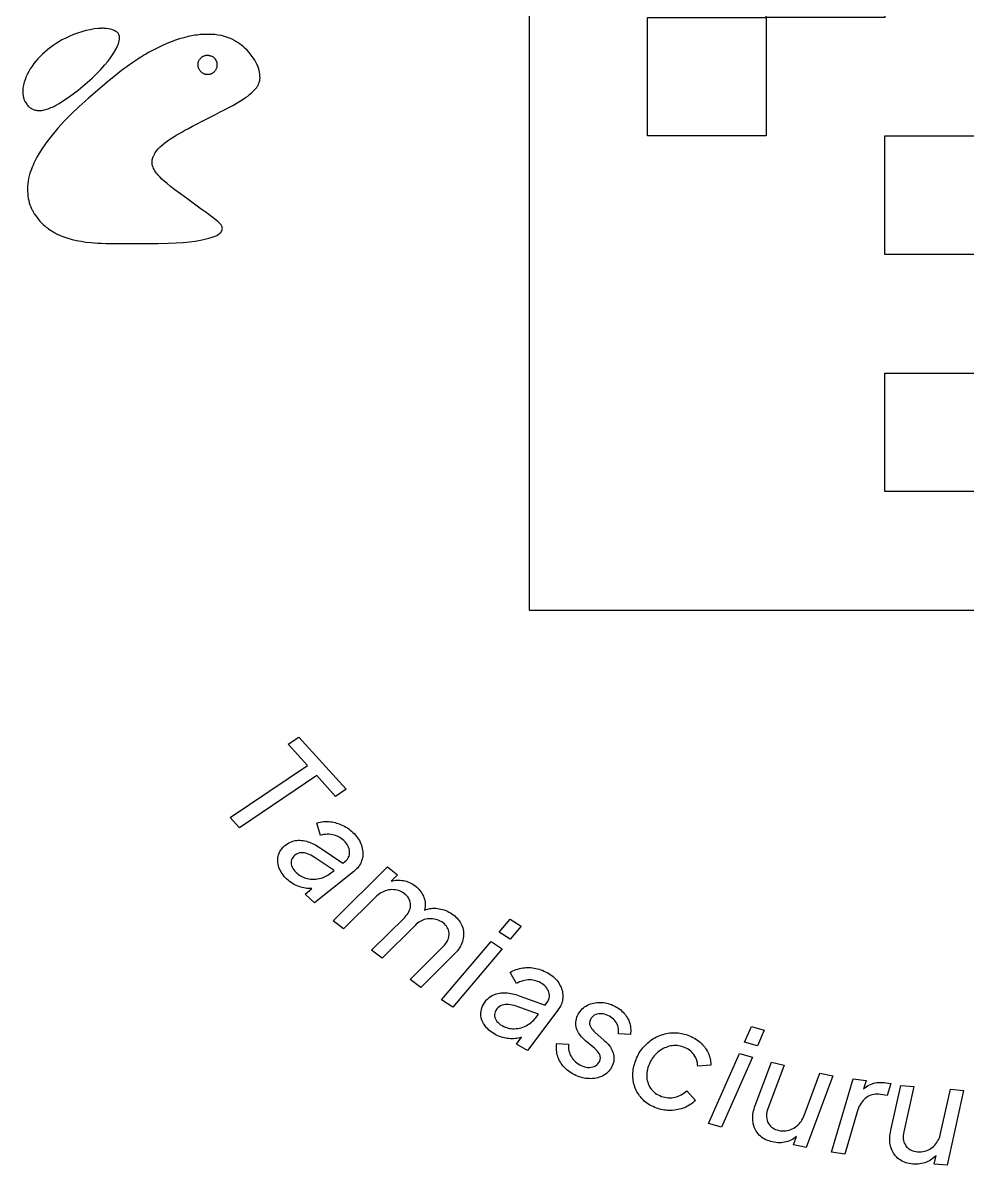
# Model space of a CAD drawing. Extents: x -21.5 to 21.5, y -22.6 to 22.2.
# Drawn here: x -21.5 to -0.79, y -22.57 to 2.48 of the extents above; entities that cross this region are included whole.
import ezdxf

# ---------------------------------------------------------------- set-up
doc = ezdxf.new("R2010")
doc.units = 0
for name, color, linetype in [('LOGO', 7, 'Continuous'), ('TAG', 7, 'Continuous'), ('TEXT', 7, 'Continuous')]:
    doc.layers.add(name, color=color, linetype=linetype)

msp = doc.modelspace()

# ---------------------------------------------------------------- linework, layer by layer
at = {"layer": 'LOGO'}
for points in [[(-19.844, 2.356), (-19.936, 2.346), (-20.027, 2.33), (-20.118, 2.311), (-20.209, 2.287), (-20.299, 2.257), (-20.39, 2.224), (-20.481, 2.184), (-20.574, 2.141), (-20.642, 2.105), (-20.708, 2.067), (-20.772, 2.028), (-20.834, 1.987), (-20.894, 1.943), (-20.953, 1.897), (-21.012, 1.848), (-21.069, 1.796), (-21.121, 1.745), (-21.17, 1.693), (-21.215, 1.641), (-21.259, 1.586), (-21.299, 1.53), (-21.336, 1.472), (-21.372, 1.411), (-21.405, 1.347), (-21.419, 1.319), (-21.432, 1.287), (-21.445, 1.253), (-21.457, 1.217), (-21.468, 1.182), (-21.478, 1.147), (-21.485, 1.114), (-21.491, 1.084), (-21.497, 1.041), (-21.5, 0.999), (-21.5, 0.957), (-21.497, 0.916), (-21.493, 0.878), (-21.485, 0.841), (-21.475, 0.807), (-21.463, 0.776), (-21.453, 0.757), (-21.442, 0.738), (-21.43, 0.717), (-21.416, 0.698), (-21.403, 0.68), (-21.39, 0.663), (-21.378, 0.65), (-21.367, 0.639), (-21.353, 0.628), (-21.337, 0.618), (-21.32, 0.607), (-21.302, 0.597), (-21.284, 0.588), (-21.266, 0.58), (-21.249, 0.573), (-21.232, 0.568), (-21.21, 0.563), (-21.187, 0.56), (-21.162, 0.558), (-21.135, 0.557), (-21.109, 0.559), (-21.081, 0.561), (-21.055, 0.566), (-21.029, 0.571), (-21.003, 0.578), (-20.975, 0.586), (-20.946, 0.597), (-20.915, 0.609), (-20.884, 0.621), (-20.853, 0.635), (-20.823, 0.649), (-20.796, 0.663), (-20.707, 0.713), (-20.61, 0.774), (-20.507, 0.844), (-20.399, 0.922), (-20.29, 1.005), (-20.182, 1.091), (-20.079, 1.179), (-19.982, 1.265), (-19.884, 1.36), (-19.793, 1.455), (-19.708, 1.549), (-19.632, 1.643), (-19.564, 1.734), (-19.505, 1.823), (-19.456, 1.908), (-19.418, 1.989), (-19.404, 2.024), (-19.393, 2.059), (-19.386, 2.092), (-19.382, 2.123), (-19.381, 2.153), (-19.383, 2.181), (-19.388, 2.205), (-19.397, 2.227), (-19.413, 2.252), (-19.435, 2.274), (-19.463, 2.294), (-19.495, 2.312), (-19.533, 2.327), (-19.574, 2.34), (-19.621, 2.349), (-19.671, 2.356), (-19.696, 2.358), (-19.717, 2.36), (-19.736, 2.362), (-19.754, 2.362), (-19.773, 2.362), (-19.793, 2.36), (-19.816, 2.358)], [(-17.582, 2.225), (-17.61, 2.222), (-17.643, 2.219), (-17.681, 2.213), (-17.722, 2.207), (-17.763, 2.2), (-17.804, 2.193), (-17.841, 2.186), (-17.872, 2.179), (-17.97, 2.155), (-18.064, 2.129), (-18.156, 2.099), (-18.248, 2.066), (-18.342, 2.027), (-18.439, 1.985), (-18.54, 1.936), (-18.646, 1.882), (-18.689, 1.859), (-18.729, 1.837), (-18.767, 1.816), (-18.805, 1.794), (-18.844, 1.77), (-18.885, 1.746), (-18.929, 1.718), (-18.976, 1.687), (-19.091, 1.611), (-19.211, 1.526), (-19.338, 1.432), (-19.47, 1.329), (-19.61, 1.216), (-19.756, 1.095), (-19.909, 0.964), (-20.069, 0.823), (-20.264, 0.646), (-20.438, 0.48), (-20.594, 0.321), (-20.734, 0.168), (-20.859, 0.019), (-20.973, -0.129), (-21.075, -0.278), (-21.17, -0.429), (-21.191, -0.466), (-21.213, -0.508), (-21.235, -0.552), (-21.256, -0.597), (-21.277, -0.641), (-21.296, -0.685), (-21.312, -0.725), (-21.326, -0.762), (-21.344, -0.819), (-21.36, -0.876), (-21.374, -0.933), (-21.384, -0.989), (-21.391, -1.046), (-21.396, -1.102), (-21.398, -1.157), (-21.397, -1.213), (-21.394, -1.267), (-21.389, -1.318), (-21.381, -1.368), (-21.371, -1.417), (-21.359, -1.464), (-21.344, -1.509), (-21.327, -1.554), (-21.307, -1.598), (-21.3, -1.613), (-21.292, -1.629), (-21.283, -1.646), (-21.275, -1.662), (-21.266, -1.678), (-21.257, -1.692), (-21.25, -1.705), (-21.243, -1.716), (-21.217, -1.754), (-21.189, -1.792), (-21.158, -1.83), (-21.125, -1.868), (-21.09, -1.904), (-21.055, -1.939), (-21.021, -1.971), (-20.986, -2), (-20.963, -2.017), (-20.936, -2.037), (-20.907, -2.057), (-20.876, -2.077), (-20.845, -2.097), (-20.815, -2.114), (-20.787, -2.131), (-20.763, -2.144), (-20.685, -2.18), (-20.601, -2.213), (-20.514, -2.243), (-20.422, -2.269), (-20.324, -2.292), (-20.223, -2.311), (-20.116, -2.327), (-20.005, -2.339), (-19.933, -2.346), (-19.857, -2.351), (-19.774, -2.355), (-19.68, -2.358), (-19.571, -2.36), (-19.445, -2.361), (-19.296, -2.362), (-19.122, -2.362), (-18.802, -2.36), (-18.536, -2.357), (-18.317, -2.353), (-18.135, -2.346), (-17.982, -2.335), (-17.848, -2.323), (-17.724, -2.306), (-17.602, -2.285), (-17.539, -2.273), (-17.479, -2.259), (-17.423, -2.245), (-17.372, -2.229), (-17.325, -2.214), (-17.284, -2.197), (-17.248, -2.181), (-17.219, -2.165), (-17.197, -2.149), (-17.179, -2.134), (-17.162, -2.116), (-17.149, -2.099), (-17.139, -2.08), (-17.131, -2.061), (-17.127, -2.042), (-17.125, -2.022), (-17.126, -2.01), (-17.13, -1.996), (-17.136, -1.98), (-17.145, -1.965), (-17.155, -1.949), (-17.167, -1.933), (-17.18, -1.918), (-17.195, -1.903), (-17.217, -1.884), (-17.252, -1.855), (-17.299, -1.819), (-17.357, -1.775), (-17.425, -1.724), (-17.502, -1.667), (-17.587, -1.604), (-17.68, -1.537), (-17.881, -1.39), (-18.041, -1.273), (-18.166, -1.18), (-18.262, -1.106), (-18.338, -1.046), (-18.398, -0.994), (-18.45, -0.945), (-18.5, -0.895), (-18.527, -0.867), (-18.55, -0.839), (-18.571, -0.813), (-18.59, -0.788), (-18.607, -0.762), (-18.621, -0.738), (-18.634, -0.712), (-18.645, -0.686), (-18.65, -0.672), (-18.655, -0.659), (-18.659, -0.647), (-18.661, -0.636), (-18.662, -0.624), (-18.664, -0.611), (-18.664, -0.595), (-18.664, -0.578), (-18.664, -0.56), (-18.664, -0.545), (-18.663, -0.531), (-18.662, -0.519), (-18.659, -0.508), (-18.656, -0.496), (-18.652, -0.482), (-18.647, -0.468), (-18.642, -0.457), (-18.637, -0.444), (-18.631, -0.432), (-18.624, -0.418), (-18.617, -0.405), (-18.61, -0.392), (-18.603, -0.38), (-18.596, -0.369), (-18.567, -0.328), (-18.531, -0.286), (-18.488, -0.242), (-18.44, -0.198), (-18.386, -0.153), (-18.327, -0.108), (-18.262, -0.063), (-18.192, -0.017), (-18.137, 0.016), (-18.079, 0.05), (-18.017, 0.086), (-17.947, 0.125), (-17.868, 0.167), (-17.78, 0.214), (-17.68, 0.266), (-17.566, 0.324), (-17.411, 0.404), (-17.279, 0.472), (-17.17, 0.527), (-17.081, 0.573), (-17.01, 0.611), (-16.955, 0.639), (-16.913, 0.661), (-16.884, 0.678), (-16.802, 0.725), (-16.731, 0.767), (-16.67, 0.806), (-16.616, 0.841), (-16.569, 0.875), (-16.527, 0.91), (-16.487, 0.945), (-16.448, 0.982), (-16.425, 1.004), (-16.407, 1.023), (-16.391, 1.04), (-16.379, 1.055), (-16.369, 1.069), (-16.36, 1.082), (-16.351, 1.098), (-16.342, 1.116), (-16.336, 1.128), (-16.33, 1.142), (-16.325, 1.155), (-16.32, 1.168), (-16.315, 1.181), (-16.311, 1.192), (-16.308, 1.203), (-16.306, 1.211), (-16.301, 1.241), (-16.3, 1.276), (-16.301, 1.314), (-16.304, 1.354), (-16.31, 1.396), (-16.318, 1.436), (-16.327, 1.474), (-16.339, 1.509), (-16.347, 1.528), (-16.358, 1.552), (-16.371, 1.578), (-16.385, 1.606), (-16.4, 1.634), (-16.416, 1.66), (-16.43, 1.685), (-16.442, 1.704), (-16.477, 1.751), (-16.511, 1.796), (-16.547, 1.838), (-16.584, 1.879), (-16.622, 1.917), (-16.662, 1.953), (-16.703, 1.988), (-16.747, 2.022), (-16.76, 2.031), (-16.776, 2.041), (-16.793, 2.052), (-16.811, 2.064), (-16.83, 2.075), (-16.848, 2.086), (-16.866, 2.095), (-16.884, 2.105), (-16.949, 2.135), (-17.014, 2.162), (-17.08, 2.184), (-17.147, 2.201), (-17.216, 2.214), (-17.289, 2.222), (-17.364, 2.228), (-17.444, 2.228), (-17.467, 2.228), (-17.489, 2.228), (-17.51, 2.228), (-17.53, 2.227), (-17.547, 2.226), (-17.563, 2.226), (-17.574, 2.226)], [(-17.396, 1.763), (-17.382, 1.758), (-17.367, 1.753), (-17.354, 1.747), (-17.34, 1.74), (-17.328, 1.732), (-17.316, 1.724), (-17.305, 1.714), (-17.295, 1.705), (-17.291, 1.7), (-17.287, 1.695), (-17.282, 1.688), (-17.278, 1.681), (-17.274, 1.672), (-17.268, 1.665), (-17.265, 1.657), (-17.261, 1.648), (-17.256, 1.637), (-17.252, 1.627), (-17.249, 1.617), (-17.246, 1.608), (-17.245, 1.598), (-17.244, 1.586), (-17.244, 1.573), (-17.244, 1.558), (-17.244, 1.542), (-17.244, 1.529), (-17.246, 1.518), (-17.247, 1.507), (-17.25, 1.498), (-17.253, 1.488), (-17.258, 1.477), (-17.264, 1.465), (-17.272, 1.449), (-17.282, 1.434), (-17.293, 1.42), (-17.305, 1.407), (-17.317, 1.395), (-17.332, 1.384), (-17.347, 1.373), (-17.363, 1.364), (-17.371, 1.36), (-17.378, 1.357), (-17.387, 1.354), (-17.395, 1.352), (-17.406, 1.351), (-17.417, 1.35), (-17.432, 1.35), (-17.449, 1.35), (-17.466, 1.35), (-17.481, 1.35), (-17.493, 1.351), (-17.503, 1.352), (-17.512, 1.354), (-17.521, 1.357), (-17.528, 1.361), (-17.536, 1.364), (-17.552, 1.374), (-17.568, 1.384), (-17.582, 1.396), (-17.596, 1.409), (-17.608, 1.423), (-17.62, 1.437), (-17.629, 1.451), (-17.637, 1.467), (-17.643, 1.478), (-17.647, 1.487), (-17.65, 1.497), (-17.652, 1.507), (-17.654, 1.517), (-17.655, 1.53), (-17.655, 1.545), (-17.655, 1.563), (-17.655, 1.58), (-17.655, 1.594), (-17.654, 1.606), (-17.653, 1.617), (-17.651, 1.625), (-17.648, 1.634), (-17.645, 1.642), (-17.641, 1.65), (-17.633, 1.664), (-17.624, 1.676), (-17.614, 1.69), (-17.604, 1.702), (-17.592, 1.714), (-17.581, 1.725), (-17.57, 1.733), (-17.559, 1.741), (-17.549, 1.747), (-17.536, 1.752), (-17.523, 1.758), (-17.509, 1.762), (-17.495, 1.766), (-17.481, 1.769), (-17.467, 1.771), (-17.455, 1.772), (-17.449, 1.772), (-17.443, 1.771), (-17.436, 1.77), (-17.429, 1.769), (-17.42, 1.768), (-17.412, 1.766), (-17.404, 1.765)]]:
    msp.add_lwpolyline(points, close=True, dxfattribs=at)
at = {"layer": 'TAG'}
for points in [[(-10.4, 10.4), (-10.4, -10.4), (10.4, -10.4), (10.4, 10.4)], [(-7.8, 7.8), (-2.6, 7.8), (-2.6, 2.6), (-5.2, 2.6), (-5.2, 0), (-7.8, 0), (-7.8, 2.6), (-5.2, 2.6), (-5.2, 5.2), (-7.8, 5.2)], [(-2.6, 0), (0, 0), (0, -2.6), (2.6, -2.6), (2.6, -5.2), (5.2, -5.2), (5.2, -7.8), (-2.6, -7.8), (-2.6, -5.2), (0, -5.2), (0, -2.6), (-2.6, -2.6)]]:
    msp.add_lwpolyline(points, close=True, dxfattribs=at)
at = {"layer": 'TEXT'}
for points in [[(-16.952, -14.949), (-15.261, -13.804), (-15.679, -13.341), (-15.447, -13.183), (-14.413, -14.329), (-14.644, -14.487), (-15.057, -14.03), (-16.748, -15.175)], [(-15.713, -16.297), (-15.742, -16.269), (-15.768, -16.239), (-15.793, -16.209), (-15.815, -16.178), (-15.836, -16.146), (-15.854, -16.113), (-15.871, -16.079), (-15.885, -16.044), (-15.896, -16.009), (-15.904, -15.975), (-15.91, -15.94), (-15.912, -15.905), (-15.912, -15.869), (-15.909, -15.834), (-15.903, -15.799), (-15.894, -15.765), (-15.88, -15.731), (-15.863, -15.697), (-15.843, -15.664), (-15.819, -15.632), (-15.791, -15.6), (-15.762, -15.572), (-15.731, -15.546), (-15.7, -15.523), (-15.667, -15.504), (-15.633, -15.487), (-15.598, -15.473), (-15.561, -15.462), (-15.528, -15.456), (-15.495, -15.451), (-15.461, -15.448), (-15.427, -15.448), (-15.392, -15.45), (-15.356, -15.454), (-15.32, -15.461), (-15.284, -15.47), (-15.251, -15.479), (-15.218, -15.49), (-15.185, -15.503), (-15.152, -15.517), (-15.118, -15.533), (-15.085, -15.551), (-15.052, -15.57), (-15.018, -15.591), (-14.984, -15.614), (-14.485, -15.953), (-14.445, -15.919), (-14.412, -15.891), (-14.385, -15.862), (-14.364, -15.831), (-14.348, -15.799), (-14.339, -15.766), (-14.335, -15.732), (-14.334, -15.699), (-14.338, -15.666), (-14.346, -15.632), (-14.358, -15.6), (-14.373, -15.568), (-14.391, -15.537), (-14.412, -15.508), (-14.435, -15.48), (-14.461, -15.454), (-14.489, -15.429), (-14.518, -15.407), (-14.547, -15.387), (-14.578, -15.37), (-14.61, -15.355), (-14.642, -15.343), (-14.676, -15.333), (-14.71, -15.325), (-14.75, -15.319), (-14.789, -15.316), (-14.827, -15.315), (-14.866, -15.318), (-14.903, -15.322), (-14.94, -15.33), (-14.977, -15.34), (-15.053, -15.07), (-15.017, -15.059), (-14.981, -15.05), (-14.945, -15.044), (-14.907, -15.039), (-14.869, -15.037), (-14.831, -15.036), (-14.792, -15.038), (-14.757, -15.041), (-14.723, -15.046), (-14.688, -15.052), (-14.654, -15.06), (-14.62, -15.069), (-14.585, -15.08), (-14.551, -15.092), (-14.517, -15.106), (-14.483, -15.122), (-14.45, -15.139), (-14.417, -15.158), (-14.385, -15.178), (-14.354, -15.199), (-14.324, -15.223), (-14.294, -15.247), (-14.265, -15.274), (-14.236, -15.302), (-14.209, -15.332), (-14.184, -15.362), (-14.161, -15.392), (-14.14, -15.424), (-14.121, -15.456), (-14.104, -15.489), (-14.089, -15.523), (-14.076, -15.557), (-14.066, -15.592), (-14.057, -15.627), (-14.051, -15.661), (-14.047, -15.696), (-14.045, -15.73), (-14.046, -15.764), (-14.048, -15.798), (-14.054, -15.831), (-14.061, -15.865), (-14.071, -15.898), (-14.083, -15.93), (-14.098, -15.961), (-14.115, -15.992), (-14.135, -16.021), (-14.157, -16.049), (-14.182, -16.077), (-14.21, -16.103), (-14.24, -16.129), (-15.104, -16.821), (-15.311, -16.626), (-15.164, -16.506), (-15.2, -16.507), (-15.236, -16.507), (-15.273, -16.504), (-15.306, -16.5), (-15.34, -16.493), (-15.373, -16.486), (-15.406, -16.476), (-15.439, -16.465), (-15.472, -16.453), (-15.504, -16.439), (-15.536, -16.424), (-15.567, -16.407), (-15.598, -16.388), (-15.628, -16.368), (-15.657, -16.346), (-15.686, -16.322)], [(-14.677, -16.107), (-15.109, -15.818), (-15.147, -15.795), (-15.185, -15.775), (-15.221, -15.758), (-15.258, -15.744), (-15.293, -15.733), (-15.328, -15.726), (-15.362, -15.722), (-15.401, -15.722), (-15.437, -15.726), (-15.471, -15.736), (-15.503, -15.751), (-15.533, -15.771), (-15.56, -15.797), (-15.582, -15.823), (-15.598, -15.85), (-15.61, -15.878), (-15.617, -15.908), (-15.619, -15.939), (-15.616, -15.971), (-15.609, -16.003), (-15.597, -16.035), (-15.581, -16.066), (-15.561, -16.096), (-15.537, -16.126), (-15.508, -16.155), (-15.481, -16.179), (-15.453, -16.201), (-15.425, -16.221), (-15.396, -16.238), (-15.365, -16.253), (-15.334, -16.267), (-15.302, -16.278), (-15.269, -16.287), (-15.231, -16.295), (-15.193, -16.3), (-15.155, -16.303), (-15.116, -16.303), (-15.077, -16.301), (-15.039, -16.296), (-15, -16.289), (-14.966, -16.28), (-14.933, -16.27), (-14.901, -16.258), (-14.87, -16.244), (-14.84, -16.228), (-14.81, -16.211), (-14.782, -16.192), (-14.754, -16.17)], [(-14.698, -17.217), (-13.506, -16.033), (-13.282, -16.203), (-13.425, -16.346), (-13.391, -16.337), (-13.357, -16.331), (-13.324, -16.326), (-13.29, -16.323), (-13.257, -16.322), (-13.223, -16.324), (-13.19, -16.327), (-13.155, -16.332), (-13.121, -16.339), (-13.088, -16.348), (-13.055, -16.359), (-13.023, -16.373), (-12.991, -16.388), (-12.96, -16.405), (-12.93, -16.424), (-12.9, -16.446), (-12.87, -16.47), (-12.842, -16.496), (-12.816, -16.522), (-12.792, -16.55), (-12.77, -16.578), (-12.751, -16.608), (-12.734, -16.639), (-12.718, -16.67), (-12.706, -16.703), (-12.695, -16.737), (-12.687, -16.772), (-12.682, -16.806), (-12.678, -16.84), (-12.678, -16.875), (-12.68, -16.909), (-12.684, -16.943), (-12.691, -16.977), (-12.656, -16.965), (-12.62, -16.955), (-12.585, -16.947), (-12.55, -16.942), (-12.515, -16.939), (-12.48, -16.938), (-12.444, -16.939), (-12.409, -16.942), (-12.37, -16.948), (-12.333, -16.956), (-12.296, -16.965), (-12.26, -16.976), (-12.225, -16.989), (-12.19, -17.004), (-12.157, -17.021), (-12.124, -17.039), (-12.092, -17.06), (-12.061, -17.082), (-12.031, -17.106), (-12.003, -17.131), (-11.978, -17.157), (-11.954, -17.184), (-11.933, -17.212), (-11.913, -17.241), (-11.896, -17.271), (-11.881, -17.301), (-11.868, -17.333), (-11.856, -17.37), (-11.847, -17.406), (-11.841, -17.444), (-11.838, -17.481), (-11.837, -17.519), (-11.839, -17.558), (-11.844, -17.597), (-11.852, -17.636), (-11.861, -17.671), (-11.873, -17.705), (-11.888, -17.739), (-11.905, -17.772), (-11.924, -17.805), (-11.946, -17.837), (-11.97, -17.869), (-11.997, -17.9), (-12.027, -17.93), (-12.775, -18.676), (-13.006, -18.501), (-12.283, -17.778), (-12.255, -17.748), (-12.23, -17.718), (-12.208, -17.687), (-12.19, -17.656), (-12.176, -17.625), (-12.165, -17.594), (-12.157, -17.557), (-12.153, -17.52), (-12.153, -17.484), (-12.158, -17.449), (-12.168, -17.414), (-12.179, -17.386), (-12.194, -17.359), (-12.212, -17.332), (-12.233, -17.307), (-12.258, -17.283), (-12.286, -17.26), (-12.315, -17.24), (-12.346, -17.222), (-12.378, -17.206), (-12.411, -17.193), (-12.445, -17.183), (-12.481, -17.175), (-12.517, -17.17), (-12.553, -17.167), (-12.589, -17.168), (-12.625, -17.172), (-12.662, -17.178), (-12.698, -17.188), (-12.729, -17.199), (-12.759, -17.212), (-12.788, -17.228), (-12.817, -17.246), (-12.845, -17.266), (-12.873, -17.289), (-12.9, -17.314), (-13.621, -18.034), (-13.852, -17.859), (-13.127, -17.138), (-13.099, -17.107), (-13.075, -17.077), (-13.054, -17.046), (-13.036, -17.015), (-13.022, -16.984), (-13.011, -16.952), (-13.003, -16.915), (-12.999, -16.878), (-12.999, -16.842), (-13.005, -16.807), (-13.014, -16.772), (-13.026, -16.744), (-13.04, -16.717), (-13.058, -16.691), (-13.08, -16.666), (-13.104, -16.642), (-13.132, -16.619), (-13.162, -16.598), (-13.194, -16.58), (-13.226, -16.564), (-13.26, -16.552), (-13.296, -16.542), (-13.332, -16.535), (-13.369, -16.531), (-13.406, -16.53), (-13.443, -16.532), (-13.48, -16.538), (-13.518, -16.546), (-13.555, -16.558), (-13.586, -16.57), (-13.617, -16.585), (-13.648, -16.602), (-13.678, -16.621), (-13.708, -16.643), (-13.737, -16.666), (-13.765, -16.692), (-14.467, -17.393)], [(-11.059, -17.463), (-10.817, -17.178), (-10.57, -17.334), (-10.812, -17.62)], [(-12.32, -18.949), (-11.234, -17.669), (-10.987, -17.825), (-12.073, -19.105)], [(-11.151, -19.701), (-11.186, -19.681), (-11.219, -19.659), (-11.25, -19.636), (-11.28, -19.612), (-11.308, -19.586), (-11.334, -19.558), (-11.358, -19.529), (-11.38, -19.499), (-11.4, -19.469), (-11.416, -19.437), (-11.43, -19.405), (-11.442, -19.371), (-11.451, -19.337), (-11.457, -19.302), (-11.459, -19.267), (-11.459, -19.231), (-11.454, -19.195), (-11.446, -19.158), (-11.434, -19.121), (-11.419, -19.084), (-11.4, -19.046), (-11.379, -19.011), (-11.356, -18.979), (-11.331, -18.949), (-11.304, -18.922), (-11.275, -18.897), (-11.245, -18.875), (-11.212, -18.855), (-11.182, -18.841), (-11.151, -18.828), (-11.119, -18.817), (-11.085, -18.808), (-11.051, -18.801), (-11.016, -18.796), (-10.979, -18.794), (-10.941, -18.793), (-10.907, -18.794), (-10.873, -18.797), (-10.837, -18.801), (-10.802, -18.807), (-10.766, -18.814), (-10.729, -18.823), (-10.692, -18.833), (-10.654, -18.845), (-10.616, -18.858), (-10.048, -19.062), (-10.017, -19.019), (-9.992, -18.984), (-9.973, -18.949), (-9.96, -18.914), (-9.954, -18.879), (-9.953, -18.845), (-9.957, -18.811), (-9.965, -18.778), (-9.977, -18.747), (-9.993, -18.717), (-10.013, -18.688), (-10.036, -18.661), (-10.061, -18.636), (-10.088, -18.613), (-10.117, -18.592), (-10.148, -18.573), (-10.182, -18.556), (-10.215, -18.542), (-10.249, -18.53), (-10.283, -18.521), (-10.317, -18.514), (-10.352, -18.51), (-10.387, -18.509), (-10.422, -18.51), (-10.462, -18.514), (-10.501, -18.521), (-10.538, -18.53), (-10.575, -18.542), (-10.61, -18.556), (-10.644, -18.572), (-10.677, -18.592), (-10.818, -18.348), (-10.786, -18.329), (-10.753, -18.312), (-10.719, -18.296), (-10.684, -18.283), (-10.648, -18.271), (-10.611, -18.261), (-10.573, -18.252), (-10.539, -18.247), (-10.504, -18.243), (-10.469, -18.24), (-10.434, -18.239), (-10.398, -18.239), (-10.363, -18.241), (-10.326, -18.245), (-10.289, -18.25), (-10.253, -18.257), (-10.216, -18.265), (-10.18, -18.275), (-10.144, -18.286), (-10.109, -18.3), (-10.074, -18.315), (-10.039, -18.331), (-10.004, -18.349), (-9.969, -18.37), (-9.935, -18.391), (-9.904, -18.414), (-9.874, -18.438), (-9.846, -18.464), (-9.819, -18.49), (-9.795, -18.518), (-9.772, -18.547), (-9.751, -18.577), (-9.731, -18.608), (-9.715, -18.639), (-9.7, -18.671), (-9.687, -18.703), (-9.677, -18.736), (-9.669, -18.769), (-9.664, -18.803), (-9.66, -18.837), (-9.659, -18.871), (-9.66, -18.905), (-9.664, -18.94), (-9.67, -18.973), (-9.68, -19.007), (-9.692, -19.04), (-9.706, -19.074), (-9.724, -19.106), (-9.744, -19.139), (-9.766, -19.171), (-10.431, -20.057), (-10.679, -19.919), (-10.567, -19.766), (-10.602, -19.777), (-10.637, -19.786), (-10.673, -19.793), (-10.707, -19.796), (-10.741, -19.799), (-10.775, -19.799), (-10.809, -19.799), (-10.844, -19.796), (-10.878, -19.792), (-10.913, -19.787), (-10.948, -19.78), (-10.982, -19.771), (-11.017, -19.761), (-11.051, -19.749), (-11.084, -19.735), (-11.118, -19.719)], [(-9.375, -20.605), (-9.411, -20.587), (-9.446, -20.569), (-9.48, -20.548), (-9.512, -20.527), (-9.543, -20.504), (-9.572, -20.48), (-9.599, -20.455), (-9.626, -20.429), (-9.65, -20.401), (-9.673, -20.373), (-9.694, -20.343), (-9.713, -20.313), (-9.73, -20.282), (-9.746, -20.251), (-9.759, -20.218), (-9.771, -20.185), (-9.781, -20.151), (-9.788, -20.117), (-9.794, -20.082), (-9.798, -20.048), (-9.799, -20.013), (-9.799, -19.978), (-9.797, -19.943), (-9.792, -19.907), (-9.536, -19.918), (-9.537, -19.956), (-9.536, -19.994), (-9.532, -20.031), (-9.525, -20.066), (-9.516, -20.101), (-9.504, -20.135), (-9.49, -20.167), (-9.472, -20.199), (-9.453, -20.229), (-9.431, -20.258), (-9.407, -20.284), (-9.381, -20.309), (-9.353, -20.331), (-9.323, -20.352), (-9.29, -20.371), (-9.256, -20.388), (-9.218, -20.404), (-9.181, -20.416), (-9.145, -20.424), (-9.11, -20.428), (-9.075, -20.429), (-9.042, -20.426), (-9.009, -20.42), (-8.974, -20.408), (-8.942, -20.392), (-8.914, -20.373), (-8.889, -20.35), (-8.869, -20.322), (-8.852, -20.291), (-8.84, -20.255), (-8.835, -20.22), (-8.839, -20.184), (-8.851, -20.149), (-8.866, -20.122), (-8.885, -20.094), (-8.908, -20.066), (-8.935, -20.038), (-8.967, -20.01), (-9.161, -19.847), (-9.194, -19.819), (-9.223, -19.791), (-9.25, -19.762), (-9.275, -19.732), (-9.296, -19.702), (-9.315, -19.672), (-9.332, -19.641), (-9.346, -19.61), (-9.357, -19.578), (-9.366, -19.542), (-9.372, -19.506), (-9.374, -19.471), (-9.374, -19.435), (-9.369, -19.399), (-9.362, -19.363), (-9.351, -19.328), (-9.336, -19.292), (-9.32, -19.26), (-9.302, -19.229), (-9.282, -19.2), (-9.26, -19.173), (-9.236, -19.148), (-9.21, -19.125), (-9.182, -19.103), (-9.152, -19.084), (-9.121, -19.066), (-9.088, -19.051), (-9.055, -19.038), (-9.02, -19.027), (-8.984, -19.018), (-8.948, -19.011), (-8.91, -19.006), (-8.871, -19.004), (-8.837, -19.003), (-8.802, -19.005), (-8.767, -19.008), (-8.732, -19.013), (-8.697, -19.02), (-8.663, -19.029), (-8.628, -19.04), (-8.593, -19.053), (-8.558, -19.068), (-8.521, -19.086), (-8.486, -19.105), (-8.453, -19.125), (-8.421, -19.147), (-8.391, -19.17), (-8.363, -19.194), (-8.337, -19.219), (-8.312, -19.246), (-8.289, -19.275), (-8.268, -19.304), (-8.248, -19.335), (-8.231, -19.367), (-8.216, -19.399), (-8.203, -19.432), (-8.192, -19.465), (-8.183, -19.498), (-8.177, -19.532), (-8.173, -19.566), (-8.171, -19.601), (-8.172, -19.637), (-8.174, -19.672), (-8.179, -19.708), (-8.439, -19.696), (-8.436, -19.657), (-8.436, -19.62), (-8.44, -19.584), (-8.447, -19.549), (-8.456, -19.516), (-8.469, -19.484), (-8.486, -19.453), (-8.505, -19.423), (-8.526, -19.396), (-8.551, -19.371), (-8.577, -19.348), (-8.607, -19.327), (-8.639, -19.308), (-8.673, -19.29), (-8.709, -19.276), (-8.743, -19.265), (-8.777, -19.257), (-8.81, -19.253), (-8.843, -19.252), (-8.874, -19.254), (-8.905, -19.26), (-8.939, -19.27), (-8.97, -19.285), (-8.996, -19.303), (-9.02, -19.325), (-9.04, -19.352), (-9.056, -19.382), (-9.069, -19.418), (-9.074, -19.453), (-9.072, -19.487), (-9.062, -19.52), (-9.049, -19.547), (-9.033, -19.574), (-9.012, -19.6), (-8.986, -19.627), (-8.957, -19.654), (-8.75, -19.836), (-8.718, -19.865), (-8.689, -19.894), (-8.663, -19.923), (-8.639, -19.953), (-8.618, -19.983), (-8.599, -20.014), (-8.583, -20.045), (-8.569, -20.077), (-8.557, -20.108), (-8.548, -20.144), (-8.542, -20.18), (-8.539, -20.216), (-8.54, -20.252), (-8.544, -20.288), (-8.552, -20.324), (-8.563, -20.359), (-8.577, -20.395), (-8.593, -20.427), (-8.611, -20.458), (-8.631, -20.486), (-8.653, -20.513), (-8.677, -20.538), (-8.703, -20.561), (-8.731, -20.582), (-8.761, -20.601), (-8.793, -20.618), (-8.826, -20.633), (-8.86, -20.645), (-8.895, -20.656), (-8.931, -20.664), (-8.968, -20.671), (-9.007, -20.675), (-9.047, -20.677), (-9.083, -20.676), (-9.119, -20.674), (-9.155, -20.67), (-9.191, -20.664), (-9.228, -20.656), (-9.264, -20.646), (-9.301, -20.634), (-9.338, -20.621)], [(-10.195, -19.259), (-10.686, -19.087), (-10.728, -19.074), (-10.77, -19.064), (-10.809, -19.056), (-10.848, -19.052), (-10.885, -19.051), (-10.921, -19.053), (-10.955, -19.057), (-10.992, -19.067), (-11.026, -19.08), (-11.057, -19.098), (-11.084, -19.121), (-11.107, -19.148), (-11.128, -19.179), (-11.142, -19.209), (-11.151, -19.24), (-11.156, -19.27), (-11.155, -19.301), (-11.149, -19.331), (-11.138, -19.361), (-11.123, -19.391), (-11.104, -19.419), (-11.081, -19.445), (-11.054, -19.469), (-11.023, -19.492), (-10.988, -19.513), (-10.956, -19.53), (-10.924, -19.544), (-10.891, -19.556), (-10.858, -19.565), (-10.825, -19.573), (-10.792, -19.578), (-10.758, -19.581), (-10.724, -19.581), (-10.685, -19.579), (-10.646, -19.575), (-10.609, -19.568), (-10.571, -19.559), (-10.534, -19.547), (-10.498, -19.533), (-10.462, -19.516), (-10.431, -19.499), (-10.402, -19.481), (-10.374, -19.461), (-10.348, -19.44), (-10.322, -19.417), (-10.298, -19.393), (-10.275, -19.367), (-10.254, -19.34)], [(-5.675, -19.876), (-5.524, -19.534), (-5.243, -19.614), (-5.394, -19.957)], [(-7.607, -21.321), (-7.645, -21.306), (-7.682, -21.29), (-7.718, -21.273), (-7.752, -21.254), (-7.785, -21.234), (-7.816, -21.213), (-7.846, -21.19), (-7.875, -21.166), (-7.902, -21.14), (-7.928, -21.114), (-7.953, -21.085), (-7.976, -21.056), (-7.997, -21.026), (-8.017, -20.995), (-8.035, -20.963), (-8.051, -20.931), (-8.066, -20.898), (-8.079, -20.864), (-8.091, -20.829), (-8.101, -20.794), (-8.109, -20.757), (-8.115, -20.72), (-8.12, -20.686), (-8.123, -20.651), (-8.125, -20.616), (-8.124, -20.581), (-8.123, -20.546), (-8.12, -20.51), (-8.115, -20.475), (-8.109, -20.439), (-8.101, -20.403), (-8.092, -20.367), (-8.081, -20.331), (-8.069, -20.294), (-8.055, -20.258), (-8.041, -20.223), (-8.025, -20.189), (-8.008, -20.155), (-7.99, -20.123), (-7.971, -20.091), (-7.95, -20.061), (-7.929, -20.031), (-7.907, -20.003), (-7.883, -19.975), (-7.856, -19.946), (-7.827, -19.917), (-7.798, -19.891), (-7.768, -19.866), (-7.737, -19.842), (-7.706, -19.819), (-7.673, -19.798), (-7.639, -19.779), (-7.605, -19.761), (-7.57, -19.744), (-7.534, -19.729), (-7.498, -19.716), (-7.462, -19.704), (-7.425, -19.694), (-7.387, -19.686), (-7.349, -19.679), (-7.311, -19.674), (-7.272, -19.671), (-7.237, -19.669), (-7.202, -19.669), (-7.166, -19.67), (-7.131, -19.673), (-7.096, -19.678), (-7.061, -19.684), (-7.026, -19.691), (-6.991, -19.7), (-6.956, -19.71), (-6.921, -19.722), (-6.882, -19.736), (-6.844, -19.753), (-6.808, -19.77), (-6.774, -19.789), (-6.74, -19.81), (-6.709, -19.831), (-6.678, -19.854), (-6.649, -19.879), (-6.622, -19.905), (-6.596, -19.931), (-6.572, -19.959), (-6.549, -19.987), (-6.528, -20.016), (-6.509, -20.046), (-6.491, -20.077), (-6.475, -20.109), (-6.461, -20.141), (-6.448, -20.174), (-6.438, -20.207), (-6.43, -20.241), (-6.424, -20.275), (-6.419, -20.31), (-6.417, -20.344), (-6.417, -20.38), (-6.703, -20.401), (-6.705, -20.362), (-6.71, -20.324), (-6.719, -20.287), (-6.73, -20.25), (-6.745, -20.216), (-6.764, -20.182), (-6.785, -20.149), (-6.806, -20.122), (-6.83, -20.096), (-6.855, -20.073), (-6.883, -20.051), (-6.912, -20.031), (-6.944, -20.014), (-6.977, -19.998), (-7.013, -19.984), (-7.049, -19.972), (-7.084, -19.963), (-7.12, -19.956), (-7.155, -19.952), (-7.19, -19.95), (-7.225, -19.951), (-7.26, -19.954), (-7.295, -19.959), (-7.33, -19.967), (-7.364, -19.977), (-7.397, -19.989), (-7.429, -20.003), (-7.46, -20.018), (-7.491, -20.035), (-7.521, -20.054), (-7.549, -20.075), (-7.577, -20.098), (-7.604, -20.122), (-7.63, -20.148), (-7.654, -20.175), (-7.677, -20.203), (-7.698, -20.233), (-7.718, -20.263), (-7.736, -20.295), (-7.753, -20.328), (-7.768, -20.362), (-7.781, -20.397), (-7.793, -20.433), (-7.803, -20.469), (-7.81, -20.505), (-7.816, -20.54), (-7.819, -20.575), (-7.82, -20.61), (-7.818, -20.644), (-7.815, -20.678), (-7.808, -20.716), (-7.799, -20.752), (-7.787, -20.787), (-7.773, -20.821), (-7.756, -20.854), (-7.737, -20.885), (-7.714, -20.915), (-7.69, -20.943), (-7.663, -20.968), (-7.635, -20.992), (-7.604, -21.013), (-7.571, -21.032), (-7.536, -21.049), (-7.499, -21.064), (-7.461, -21.076), (-7.424, -21.085), (-7.386, -21.092), (-7.349, -21.096), (-7.311, -21.097), (-7.274, -21.095), (-7.237, -21.09), (-7.2, -21.082), (-7.164, -21.072), (-7.129, -21.06), (-7.095, -21.046), (-7.062, -21.029), (-7.031, -21.011), (-7, -20.99), (-6.971, -20.967), (-6.943, -20.942), (-6.753, -21.155), (-6.779, -21.18), (-6.807, -21.203), (-6.835, -21.225), (-6.865, -21.245), (-6.896, -21.264), (-6.928, -21.282), (-6.961, -21.298), (-6.995, -21.313), (-7.03, -21.326), (-7.065, -21.337), (-7.102, -21.347), (-7.138, -21.356), (-7.176, -21.362), (-7.214, -21.368), (-7.252, -21.371), (-7.291, -21.373), (-7.327, -21.373), (-7.362, -21.372), (-7.397, -21.369), (-7.432, -21.364), (-7.467, -21.359), (-7.502, -21.351), (-7.537, -21.343), (-7.572, -21.332)], [(-6.465, -21.657), (-5.785, -20.122), (-5.504, -20.203), (-6.184, -21.737)], [(-5.062, -22.065), (-5.102, -22.055), (-5.139, -22.043), (-5.175, -22.03), (-5.209, -22.015), (-5.242, -21.998), (-5.273, -21.979), (-5.302, -21.958), (-5.329, -21.936), (-5.354, -21.912), (-5.378, -21.886), (-5.399, -21.859), (-5.419, -21.83), (-5.436, -21.801), (-5.451, -21.769), (-5.464, -21.737), (-5.475, -21.703), (-5.484, -21.668), (-5.49, -21.632), (-5.494, -21.598), (-5.496, -21.564), (-5.496, -21.529), (-5.494, -21.493), (-5.491, -21.456), (-5.485, -21.419), (-5.477, -21.381), (-5.467, -21.343), (-5.456, -21.303), (-5.442, -21.263), (-5.088, -20.317), (-4.804, -20.379), (-5.164, -21.337), (-5.177, -21.376), (-5.186, -21.413), (-5.192, -21.45), (-5.194, -21.485), (-5.194, -21.519), (-5.19, -21.553), (-5.181, -21.591), (-5.169, -21.626), (-5.152, -21.66), (-5.131, -21.69), (-5.106, -21.718), (-5.082, -21.739), (-5.056, -21.758), (-5.027, -21.775), (-4.995, -21.789), (-4.961, -21.801), (-4.924, -21.811), (-4.885, -21.818), (-4.847, -21.821), (-4.809, -21.822), (-4.772, -21.82), (-4.735, -21.814), (-4.698, -21.805), (-4.663, -21.793), (-4.629, -21.778), (-4.596, -21.761), (-4.563, -21.741), (-4.533, -21.718), (-4.503, -21.692), (-4.479, -21.667), (-4.456, -21.641), (-4.435, -21.613), (-4.416, -21.583), (-4.398, -21.551), (-4.382, -21.517), (-4.368, -21.481), (-4.021, -20.552), (-3.74, -20.614), (-4.325, -22.189), (-4.599, -22.129), (-4.534, -21.947), (-4.563, -21.97), (-4.593, -21.991), (-4.625, -22.01), (-4.658, -22.027), (-4.692, -22.041), (-4.728, -22.053), (-4.764, -22.063), (-4.8, -22.071), (-4.836, -22.077), (-4.873, -22.08), (-4.91, -22.081), (-4.948, -22.08), (-4.985, -22.077), (-5.024, -22.072)], [(-3.769, -22.288), (-3.291, -20.677), (-3.01, -20.719), (-3.066, -20.904), (-3.038, -20.879), (-3.009, -20.856), (-2.979, -20.836), (-2.947, -20.817), (-2.914, -20.802), (-2.88, -20.788), (-2.845, -20.777), (-2.809, -20.769), (-2.772, -20.762), (-2.733, -20.758), (-2.694, -20.757), (-2.654, -20.757), (-2.613, -20.76), (-2.571, -20.766), (-2.47, -20.781), (-2.55, -21.043), (-2.693, -21.022), (-2.731, -21.018), (-2.769, -21.016), (-2.805, -21.018), (-2.84, -21.022), (-2.875, -21.03), (-2.908, -21.04), (-2.941, -21.054), (-2.972, -21.07), (-3.003, -21.09), (-3.029, -21.11), (-3.054, -21.132), (-3.078, -21.157), (-3.1, -21.184), (-3.121, -21.214), (-3.141, -21.247), (-3.159, -21.282), (-3.176, -21.319), (-3.191, -21.359), (-3.205, -21.401), (-3.479, -22.331)], [(-1.984, -22.551), (-2.024, -22.546), (-2.063, -22.54), (-2.1, -22.532), (-2.136, -22.522), (-2.171, -22.509), (-2.204, -22.495), (-2.235, -22.478), (-2.265, -22.46), (-2.294, -22.439), (-2.321, -22.417), (-2.346, -22.393), (-2.369, -22.368), (-2.39, -22.341), (-2.409, -22.312), (-2.426, -22.282), (-2.442, -22.25), (-2.455, -22.216), (-2.467, -22.181), (-2.475, -22.148), (-2.482, -22.114), (-2.487, -22.08), (-2.49, -22.044), (-2.491, -22.007), (-2.491, -21.969), (-2.488, -21.931), (-2.484, -21.891), (-2.478, -21.851), (-2.47, -21.809), (-2.249, -20.823), (-1.96, -20.846), (-2.184, -21.844), (-2.191, -21.884), (-2.195, -21.922), (-2.196, -21.959), (-2.194, -21.995), (-2.188, -22.029), (-2.18, -22.061), (-2.166, -22.098), (-2.149, -22.131), (-2.128, -22.162), (-2.103, -22.189), (-2.074, -22.214), (-2.048, -22.231), (-2.019, -22.246), (-1.988, -22.259), (-1.955, -22.269), (-1.919, -22.276), (-1.882, -22.28), (-1.842, -22.282), (-1.803, -22.28), (-1.766, -22.276), (-1.729, -22.268), (-1.694, -22.257), (-1.659, -22.244), (-1.625, -22.227), (-1.593, -22.208), (-1.563, -22.186), (-1.534, -22.161), (-1.506, -22.134), (-1.48, -22.105), (-1.46, -22.077), (-1.441, -22.048), (-1.424, -22.017), (-1.409, -21.985), (-1.396, -21.951), (-1.385, -21.915), (-1.376, -21.878), (-1.159, -20.91), (-0.873, -20.933), (-1.236, -22.573), (-1.516, -22.551), (-1.476, -22.362), (-1.502, -22.389), (-1.529, -22.414), (-1.558, -22.437), (-1.588, -22.458), (-1.62, -22.477), (-1.654, -22.493), (-1.688, -22.508), (-1.722, -22.521), (-1.758, -22.532), (-1.794, -22.54), (-1.83, -22.546), (-1.868, -22.551), (-1.906, -22.553), (-1.944, -22.553)]]:
    msp.add_lwpolyline(points, close=True, dxfattribs=at)

doc.saveas('drawing.dxf')
